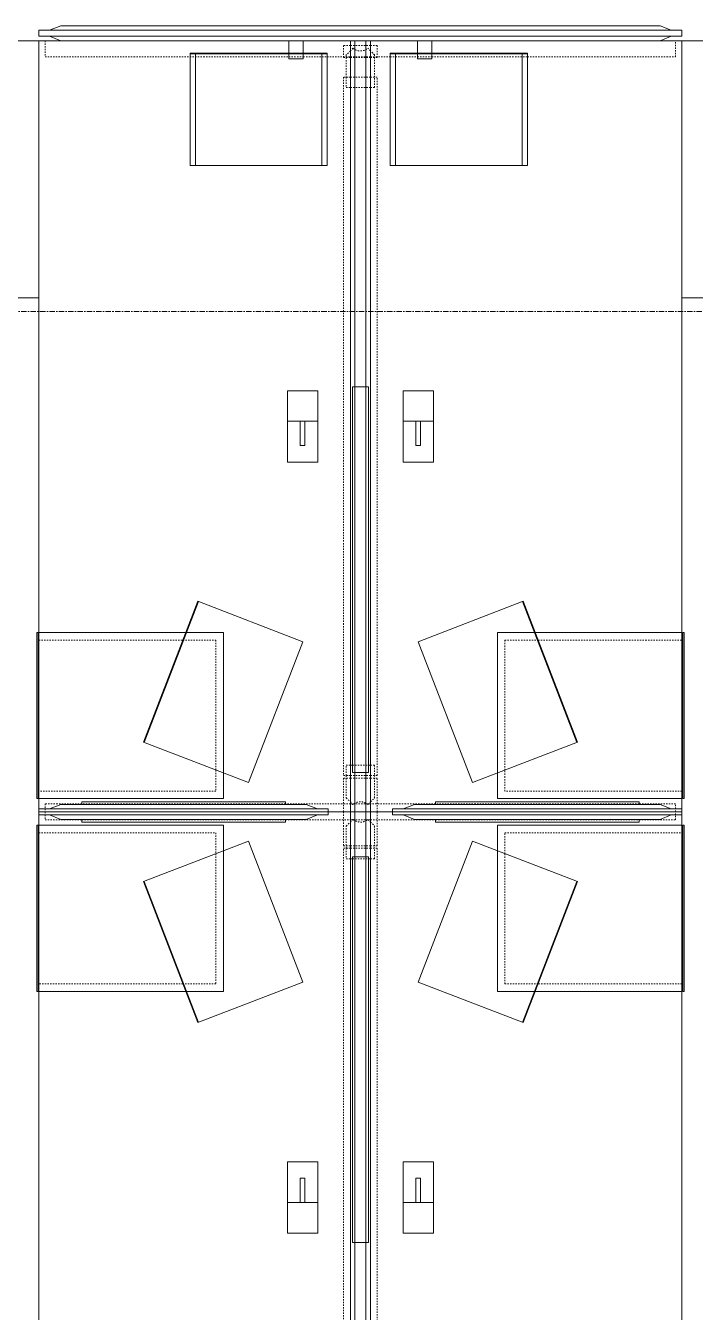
# Model space of a CAD drawing. Header units: inches. Extents: x 29752 to 31446, y 4278 to 5722.
# Drawn here: x 30674.4 to 30736.9, y 4490.7 to 4610.8 of the extents above; entities that cross this region are included whole.
import ezdxf

# ---------------------------------------------------------------- set-up
doc = ezdxf.new("R2010")
doc.units = ezdxf.units.IN
doc.header["$MEASUREMENT"] = 0
doc.linetypes.add('Dash', pattern=[0.25, 0.125, -0.125])
doc.linetypes.add('Grid Line 1_2_', pattern=[0.875, 0.5, -0.125, 0.125, -0.125])
for name, color, linetype, lineweight in [('I-FURN', 30, 'Continuous', 9), ('I-FURN-HDLN', 30, 'Dash', 9), ('S-GRID', 1, 'Continuous', 9)]:
    doc.layers.add(name, color=color, linetype=linetype, lineweight=lineweight)

# ---------------------------------------------------------------- blocks, each defined once
blk = doc.blocks.new('Desk_Structures-Teknion-JNDBB_Structural_Beam_Double_Sided-R2015 - Double Sided-V117-FIRST FLOOR POWER _ SIGNAL')
at = {"layer": 'I-FURN-HDLN'}
for p, q in [((-36.28, 29.41), (-36.75, 29.41)), ((-36.75, 29.41), (-36.75, 26)), ((-36, 29.41), (-36.28, 29.41)), ((-35.72, 29.41), (-36, 29.41)), ((-35.25, 29.41), (-35.72, 29.41)), ((-35.25, 26), (-35.25, 29.41)), ((36, 29.41), (34.5, 29.41)), ((34.5, 29.41), (34.5, 15.91)), ((36, 27.95), (36, 29.41)), ((36, 6.67), (36, 27.95)), ((-36.75, 26), (-36.75, 7)), ((-35.25, 7), (-35.25, 26)), ((34.5, 15.91), (34.5, 6.67)), ((-36.75, 7), (-36.75, 0.94)), ((-35.25, 0.94), (-35.25, 7)), ((34.5, 6.67), (34.5, 5.33)), ((36, 5.33), (36, 6.67)), ((34.5, 5.33), (34.5, 3.11)), ((36, 0.94), (36, 5.33)), ((34.5, 3.11), (34.5, 0.94)), ((-36, 1.57), (-39.15, 1.57)), ((-39.15, 1.57), (-39.15, 0.94)), ((-32.85, 1.57), (-36, 1.57)), ((-34.68, 1.32), (-35.06, 0.94)), ((-32.61, 1.32), (-34.68, 1.32)), ((-32.85, 0.94), (-32.85, 1.57)), ((32.61, 1.57), (-32.61, 1.57)), ((-32.61, 1.57), (-32.61, 0.94)), ((-32.61, 1.32), (-31.63, 1.32)), ((-32.61, 0.94), (-32.61, 1.32)), ((-31.63, 1.32), (-31.63, 0.94)), ((31.63, 1.32), (31.63, 0.94)), ((32.61, 1.32), (31.63, 1.32)), ((32.61, 0.94), (32.61, 1.57)), ((34.68, 1.32), (32.61, 1.32)), ((32.61, 1.32), (32.61, 0.94)), ((35.57, 1.57), (34.43, 1.57)), ((34.43, 1.57), (34.43, 0.94)), ((35.06, 0.94), (34.68, 1.32)), ((35.57, 0.94), (35.57, 1.57)), ((-39.15, 0.94), (-39.15, -0.94)), ((-36.75, 0.94), (-36.75, -0.94)), ((-35.06, 0.94), (-35.3, 0.7)), ((-35.25, -0.94), (-35.25, 0.94)), ((-32.85, -0.94), (-32.85, 0.94)), ((-32.61, -0.94), (-32.61, 0.94)), ((-32.61, 0.94), (-32.61, -0.94)), ((-31.63, 0.94), (-31.63, 0.75)), ((-31.63, 0.75), (-31.63, -0.75)), ((31.63, 0.94), (31.63, -0.94)), ((32.61, 0.94), (32.61, -0.94)), ((32.61, -0.94), (32.61, 0.94)), ((34.43, 0.94), (34.43, -0.94)), ((34.5, 0.94), (34.5, -0.94)), ((35.3, 0.7), (35.06, 0.94)), ((35.57, -0.94), (35.57, 0.94)), ((36, -0.94), (36, 0.94)), ((-39.15, -0.94), (-39.15, -1.57)), ((-36.75, -0.94), (-36.75, -7)), ((-35.3, -0.7), (-35.06, -0.94)), ((-35.25, -7), (-35.25, -0.94)), ((-35.06, -0.94), (-34.68, -1.32)), ((-32.85, -1.57), (-32.85, -0.94)), ((-32.61, -1.32), (-32.61, -0.94)), ((-32.61, -0.94), (-32.61, -1.57)), ((-31.63, -0.75), (-31.63, -0.94)), ((-31.63, -0.94), (-31.63, -1.32)), ((31.63, -0.94), (31.63, -1.32)), ((32.61, -0.94), (32.61, -1.32)), ((32.61, -1.57), (32.61, -0.94)), ((34.43, -0.94), (34.43, -1.57)), ((34.5, -0.94), (34.5, -2.78)), ((34.68, -1.32), (35.06, -0.94)), ((35.06, -0.94), (35.3, -0.7)), ((35.57, -1.57), (35.57, -0.94)), ((36, -5.33), (36, -0.94)), ((-39.15, -1.57), (-36, -1.57)), ((-36, -1.57), (-32.85, -1.57)), ((-34.68, -1.32), (-32.61, -1.32)), ((-31.63, -1.32), (-32.61, -1.32)), ((-32.61, -1.57), (32.61, -1.57)), ((31.63, -1.32), (32.61, -1.32)), ((32.61, -1.32), (34.68, -1.32)), ((34.43, -1.57), (35.57, -1.57)), ((34.5, -2.78), (34.5, -5.33)), ((34.5, -5.33), (34.5, -6.67)), ((36, -6.67), (36, -5.33)), ((-36.75, -7), (-36.75, -26)), ((-35.25, -26), (-35.25, -7)), ((34.5, -6.67), (34.5, -15.57)), ((36, -27.95), (36, -6.67)), ((34.5, -15.57), (34.5, -29.41)), ((-36.75, -26), (-36.75, -29.41)), ((-35.25, -29.41), (-35.25, -26)), ((36, -29.41), (36, -27.95)), ((-36.75, -29.41), (-36.28, -29.41)), ((-36.28, -29.41), (-36, -29.41)), ((-36, -29.41), (-35.72, -29.41)), ((-35.72, -29.41), (-35.25, -29.41)), ((34.5, -29.41), (36, -29.41))]:
    blk.add_line(p, q, dxfattribs=at)
for centre, start, end in [((-36.13, 0), 26.8046, 40.2069), ((-36.13, 0), 13.4023, 26.8046), ((-36.13, 0), 346.5977, 13.4023), ((36.13, 0), 166.5977, 180), ((36.13, 0), 180, 206.8046), ((36.13, 0), 153.1954, 166.5977), ((36.13, 0), 139.7931, 153.1954), ((-36.13, 0), 319.7931, 333.1954), ((-36.13, 0), 333.1954, 346.5977), ((36.13, 0), 206.8046, 220.2069)]:
    blk.add_arc(centre, 1.08, start, end, dxfattribs=at)
blk = doc.blocks.new('Desk_Structures-Teknion-JNDBB_Structural_Beam_Double_Sided-R2015 - Double Sided-V118-FIRST FLOOR POWER _ SIGNAL')
at = {"layer": 'I-FURN-HDLN'}
for p, q in [((35.25, 29.41), (35.72, 29.41)), ((35.25, 26), (35.25, 29.41)), ((35.72, 29.41), (36.28, 29.41)), ((36.28, 29.41), (36.75, 29.41)), ((36.75, 29.41), (36.75, 26)), ((35.25, 7), (35.25, 26)), ((36.75, 26), (36.75, 7)), ((35.25, 0.94), (35.25, 7)), ((36.75, 7), (36.75, 0.94)), ((-35.06, 0.94), (-34.68, 1.32)), ((-34.68, 1.32), (-32.61, 1.32)), ((-32.61, 1.57), (32.61, 1.57)), ((-32.61, 0.94), (-32.61, 1.57)), ((-31.63, 1.32), (-32.61, 1.32)), ((-32.61, 1.32), (-32.61, 0.94)), ((-31.63, 0.94), (-31.63, 1.32)), ((31.63, 1.32), (32.61, 1.32)), ((31.63, 0.94), (31.63, 1.32)), ((32.61, 1.57), (32.61, 0.94)), ((32.61, 0.94), (32.61, 1.32)), ((32.61, 1.32), (34.68, 1.32)), ((32.85, 1.57), (39.15, 1.57)), ((32.85, 0.94), (32.85, 1.57)), ((34.68, 1.32), (35.06, 0.94)), ((39.15, 1.57), (39.15, 0.94)), ((-35.3, 0.7), (-35.06, 0.94)), ((-32.61, 0.94), (-32.61, -0.94)), ((-32.61, -0.94), (-32.61, 0.94)), ((-31.63, 0.75), (-31.63, 0.94)), ((-31.63, -0.75), (-31.63, 0.75)), ((31.63, -0.94), (31.63, 0.94)), ((32.61, -0.94), (32.61, 0.94)), ((32.61, 0.94), (32.61, -0.94)), ((32.85, -0.94), (32.85, 0.94)), ((35.06, 0.94), (35.3, 0.7)), ((35.25, -0.94), (35.25, 0.94)), ((36.75, 0.94), (36.75, -0.94)), ((39.15, 0.94), (39.15, -0.94)), ((-35.06, -0.94), (-35.3, -0.7)), ((-34.68, -1.32), (-35.06, -0.94)), ((-32.61, -0.94), (-32.61, -1.32)), ((-32.61, -1.57), (-32.61, -0.94)), ((-31.63, -0.94), (-31.63, -0.75)), ((-31.63, -1.32), (-31.63, -0.94)), ((31.63, -1.32), (31.63, -0.94)), ((32.61, -1.32), (32.61, -0.94)), ((32.61, -0.94), (32.61, -1.57)), ((32.85, -1.57), (32.85, -0.94)), ((35.06, -0.94), (34.68, -1.32)), ((35.3, -0.7), (35.06, -0.94)), ((35.25, -7), (35.25, -0.94)), ((36.75, -0.94), (36.75, -7)), ((39.15, -0.94), (39.15, -1.57)), ((-32.61, -1.32), (-34.68, -1.32)), ((-32.61, -1.32), (-31.63, -1.32)), ((32.61, -1.57), (-32.61, -1.57)), ((32.61, -1.32), (31.63, -1.32)), ((34.68, -1.32), (32.61, -1.32)), ((39.15, -1.57), (32.85, -1.57)), ((35.25, -26), (35.25, -7)), ((36.75, -7), (36.75, -26)), ((35.25, -29.41), (35.25, -26)), ((36.75, -26), (36.75, -29.41)), ((35.72, -29.41), (35.25, -29.41)), ((36.28, -29.41), (35.72, -29.41)), ((36.75, -29.41), (36.28, -29.41))]:
    blk.add_line(p, q, dxfattribs=at)
for centre, start, end in [((-36.13, 0), 26.8046, 40.2069), ((-36.13, 0), 13.4023, 26.8046), ((-36.13, 0), 346.5977, 13.4023), ((36.13, 0), 166.5977, 193.4023), ((36.13, 0), 153.1954, 166.5977), ((36.13, 0), 139.7931, 153.1954), ((-36.13, 0), 319.7931, 333.1954), ((-36.13, 0), 333.1954, 346.5977), ((36.13, 0), 193.4023, 206.8046), ((36.13, 0), 206.8046, 220.2069)]:
    blk.add_arc(centre, 1.08, start, end, dxfattribs=at)
blk = doc.blocks.new('Worksurface-Mounted-Teknion-JNWSSN-Single_Sided_Rectangular-R2015 - 24_ Depth-6171617-FIRST FLOOR POWER _ SIGNAL')
at = {"layer": 'I-FURN'}
for p, q in [((21, 47.78), (-21, 47.78)), ((-21, 47.78), (-21, 23.78)), ((21, 23.78), (21, 47.78)), ((-21, 23.78), (21, 23.78))]:
    blk.add_line(p, q, dxfattribs=at)
at = {"layer": 'I-FURN-HDLN'}
for p, q in [((-19.5, 24.37), (-19.5, 47.78)), ((-18.8, 46.28), (-18.8, 47.78)), ((-16.04, 46.28), (-18.8, 46.28)), ((-16.04, 25.37), (-16.04, 46.28)), ((-21, 25.37), (-16.04, 25.37)), ((-21, 24.37), (-19.5, 24.37))]:
    blk.add_line(p, q, dxfattribs=at)
blk = doc.blocks.new('Worksurface-Mounted-Teknion-JNWSSN-Single_Sided_Rectangular-R2015 - 24_ Depth-6171618-FIRST FLOOR POWER _ SIGNAL')
at = {"layer": 'I-FURN'}
for p, q in [((-21, -23.78), (21, -23.78)), ((-21, -47.78), (-21, -23.78)), ((21, -23.78), (21, -47.78)), ((21, -47.78), (-21, -47.78))]:
    blk.add_line(p, q, dxfattribs=at)
at = {"layer": 'I-FURN-HDLN'}
for p, q in [((-21, -24.37), (-19.5, -24.37)), ((-19.5, -24.37), (-19.5, -47.78)), ((-21, -25.37), (-16.04, -25.37)), ((-16.04, -25.37), (-16.04, -46.28)), ((-16.04, -46.28), (-18.8, -46.28)), ((-18.8, -46.28), (-18.8, -47.78))]:
    blk.add_line(p, q, dxfattribs=at)
blk = doc.blocks.new('Desk-Teknion-JNWDSN-Double_Sided_Rectangular-R2015 - 60_ Depth-V114-FIRST FLOOR POWER _ SIGNAL')
at = {"layer": 'I-FURN'}
for p, q in [((-36, 30), (-36, 3)), ((-35.72, 30), (-36, 30)), ((36, 30), (-35.72, 30)), ((36, 27.95), (36, 30)), ((36, 6.67), (36, 27.95)), ((-3.33, 6.82), (0.48, 6.82)), ((-3.33, 3.97), (-3.33, 6.82)), ((3.33, 6.82), (0.48, 6.82)), ((0.48, 6.82), (0.48, 3.97)), ((3.33, 3.97), (3.33, 6.82)), ((36, 5.33), (36, 6.67)), ((-1.8, 5.61), (-1.8, 5.18)), ((0.48, 5.61), (-1.8, 5.61)), ((-1.8, 5.18), (0.48, 5.18)), ((36, 0.94), (36, 5.33)), ((0.48, 3.97), (-3.33, 3.97)), ((0.48, 3.97), (3.33, 3.97)), ((-36, 3), (-36, 0.94)), ((-36, 0.94), (-36, -0.94)), ((36, -0.94), (36, 0.94)), ((-36, -0.94), (-36, -3)), ((36, -5.33), (36, -0.94)), ((-36, -3), (-36, -30)), ((-3.33, -6.82), (-3.33, -3.97)), ((-3.33, -3.97), (0.48, -3.97)), ((0.48, -3.97), (3.33, -3.97)), ((0.48, -6.82), (0.48, -3.97)), ((3.33, -3.97), (3.33, -6.82)), ((-1.8, -5.18), (-1.8, -5.61)), ((0.48, -5.18), (-1.8, -5.18)), ((-1.8, -5.61), (0.48, -5.61)), ((36, -6.67), (36, -5.33)), ((0.48, -6.82), (-3.33, -6.82)), ((3.33, -6.82), (0.48, -6.82)), ((36, -27.95), (36, -6.67)), ((36, -30), (36, -27.95)), ((-36, -30), (-35.72, -30)), ((-35.72, -30), (36, -30))]:
    blk.add_line(p, q, dxfattribs=at)
blk = doc.blocks.new('Desk-Teknion-JNWDSN-Double_Sided_Rectangular-R2015 - 60_ Depth-6281707-FIRST FLOOR POWER _ SIGNAL')
at = {"layer": 'I-FURN'}
for p, q in [((-36, 30), (-35.72, 30)), ((-36, 3), (-36, 30)), ((-35.72, 30), (35.72, 30)), ((35.72, 30), (36, 30)), ((36, 30), (36, 3)), ((0.48, 6.82), (-3.33, 6.82)), ((-3.33, 6.82), (-3.33, 3.97)), ((3.33, 6.82), (0.48, 6.82)), ((0.48, 6.82), (0.48, 3.97)), ((3.33, 3.97), (3.33, 6.82)), ((-1.8, 5.61), (0.48, 5.61)), ((-1.8, 5.18), (-1.8, 5.61)), ((0.48, 5.18), (-1.8, 5.18)), ((-3.33, 3.97), (0.48, 3.97)), ((0.48, 3.97), (3.33, 3.97)), ((-36, 0.94), (-36, 3)), ((36, 3), (36, 0.94)), ((-36, -0.94), (-36, 0.94)), ((36, 0.94), (36, -0.94)), ((-36, -3), (-36, -0.94)), ((36, -0.94), (36, -3)), ((-36, -30), (-36, -3)), ((36, -3), (36, -30)), ((-3.33, -3.97), (-3.33, -6.82)), ((0.48, -3.97), (-3.33, -3.97)), ((0.48, -3.97), (3.33, -3.97)), ((0.48, -6.82), (0.48, -3.97)), ((3.33, -3.97), (3.33, -6.82)), ((-1.8, -5.18), (0.48, -5.18)), ((-1.8, -5.61), (-1.8, -5.18)), ((0.48, -5.61), (-1.8, -5.61)), ((-3.33, -6.82), (0.48, -6.82)), ((3.33, -6.82), (0.48, -6.82)), ((-35.72, -30), (-36, -30)), ((35.72, -30), (-35.72, -30)), ((36, -30), (35.72, -30))]:
    blk.add_line(p, q, dxfattribs=at)
blk = doc.blocks.new('Storage-Freestanding-Teknion-JNFMP-Mobile_Pedestal_with_Seat-R2015 - Metal-6308289-FIRST FLOOR POWER _ SIGNAL')
at = {"layer": 'I-FURN'}
for p, q in [((5.37, 8.55), (-7.75, 8.55)), ((-7.75, 8.55), (-7.75, 5.02)), ((7.75, 8.55), (5.37, 8.55)), ((7.75, -8.67), (7.75, 8.55)), ((-7.75, 5.02), (-7.75, -8.67)), ((-7.75, -8.67), (7.75, -8.67)), ((7.75, -8.75), (-7.75, -8.75)), ((-7.75, -8.75), (-7.75, -8.87)), ((-7.75, -8.87), (7.75, -8.87)), ((7.75, -8.87), (7.75, -8.75))]:
    blk.add_line(p, q, dxfattribs=at)
at = {"layer": 'I-FURN-HDLN'}
for p, q in [((-7.05, 4.75), (-7.05, 7.85)), ((-7.05, 7.85), (5.1, 7.85)), ((5.1, 7.85), (7.05, 7.85)), ((7.05, 7.85), (7.05, -8.67)), ((-7.05, -8.67), (-7.05, 4.75))]:
    blk.add_line(p, q, dxfattribs=at)
blk = doc.blocks.new('Storage-Freestanding-Teknion-JNFMP-Mobile_Pedestal_with_Seat-R2015 - Metal-V53-FIRST FLOOR POWER _ SIGNAL')
at = {"layer": 'I-FURN'}
for p, q in [((5.37, 8.55), (-7.75, 8.55)), ((-7.75, 8.55), (-7.75, 5.02)), ((7.75, 8.55), (5.37, 8.55)), ((7.75, -8.67), (7.75, 8.55)), ((-7.75, 5.02), (-7.75, -8.67)), ((-7.75, -8.67), (7.75, -8.67)), ((7.75, -8.75), (-7.75, -8.75)), ((-7.75, -8.75), (-7.75, -8.87)), ((-7.75, -8.87), (7.75, -8.87)), ((7.75, -8.87), (7.75, -8.75))]:
    blk.add_line(p, q, dxfattribs=at)
at = {"layer": 'I-FURN-HDLN'}
for p, q in [((-7.05, 4.75), (-7.05, 7.85)), ((-7.05, 7.85), (5.1, 7.85)), ((5.1, 7.85), (7.05, 7.85)), ((7.05, 7.85), (7.05, -8.67)), ((-7.05, -8.67), (-7.05, 4.75))]:
    blk.add_line(p, q, dxfattribs=at)
blk = doc.blocks.new('Screen-Leg_Mounted-Teknion-JNSEEL-Felt_Elevated-R2015 - Double-Sided Leg Overlay-6171622-FIRST FLOOR POWER _ SIGNAL')
at = {"layer": 'I-FURN'}
for p, q in [((-6.67, 2.4), (-5.33, 2.4)), ((-6.67, 0.7), (-6.67, 2.4)), ((-5.33, 2.4), (-5.33, 0.7)), ((5.33, 2.4), (6.67, 2.4)), ((5.33, 0.7), (5.33, 2.4)), ((6.67, 2.4), (6.67, 0.7)), ((-30, -0.28), (-30, 0.28)), ((-30, 0.28), (30, 0.28)), ((-29, 0.28), (-27.95, 0.7)), ((29, 0.28), (-29, 0.28)), ((-27.95, 0.7), (-0.94, 0.7)), ((-5.33, 0.7), (-6.67, 0.7)), ((-0.94, 0.7), (0.94, 0.7)), ((0.94, 0.7), (27.95, 0.7)), ((6.67, 0.7), (5.33, 0.7)), ((27.95, 0.7), (29, 0.28)), ((30, 0.28), (30, -0.28)), ((30, -0.28), (-30, -0.28)), ((-29, -0.28), (29, -0.28)), ((-27.95, -0.7), (-29, -0.28)), ((27.95, -0.7), (-27.95, -0.7)), ((29, -0.28), (27.95, -0.7))]:
    blk.add_line(p, q, dxfattribs=at)
blk = doc.blocks.new('Screen-Desk_Mounted-Teknion-JNSASW-Solid_Add-On-R2015 - Standard Width-6308290-FIRST FLOOR POWER _ SIGNAL')
at = {"layer": 'I-FURN'}
for p, q in [((36, 0.94), (-36, 0.94)), ((-36, 0.94), (-36, -0.94)), ((-36, 0.51), (36, 0.51)), ((31.81, 0.75), (-4.19, 0.75)), ((-4.19, 0.75), (-4.19, -0.75)), ((31.81, -0.75), (31.81, 0.75)), ((36, -0.94), (36, 0.94)), ((-36, -0.51), (36, -0.51)), ((-36, -0.94), (36, -0.94)), ((-4.19, -0.75), (31.81, -0.75))]:
    blk.add_line(p, q, dxfattribs=at)
blk = doc.blocks.new('Screen-Desk_Mounted-Teknion-JNSASW-Solid_Add-On-R2015 - Standard Width-6308291-FIRST FLOOR POWER _ SIGNAL')
at = {"layer": 'I-FURN'}
for p, q in [((-36, 0.94), (36, 0.94)), ((-36, -0.94), (-36, 0.94)), ((-36, 0.51), (36, 0.51)), ((-3.68, -0.75), (-3.68, 0.75)), ((-3.68, 0.75), (32.32, 0.75)), ((32.32, 0.75), (32.32, -0.75)), ((36, 0.94), (36, -0.94)), ((-36, -0.51), (36, -0.51)), ((36, -0.94), (-36, -0.94)), ((32.32, -0.75), (-3.68, -0.75))]:
    blk.add_line(p, q, dxfattribs=at)
blk = doc.blocks.new('Accessories-Teknion-JNAMT-Tray_Module-R2015 - Letter-V68-FIRST FLOOR POWER _ SIGNAL')
at = {"layer": 'I-FURN'}
for p, q in [((-3.84, 5.25), (-6.4, 5.25)), ((-6.4, 5.25), (-6.4, -5.25)), ((-6.34, 5.25), (-6.34, 5.19)), ((-6.34, 5.19), (-3.84, 5.19)), ((-5.9, -5.25), (-5.9, 5.25)), ((-2.51, 5.25), (-3.84, 5.25)), ((-3.84, 5.19), (-2.51, 5.19)), ((6.4, 5.25), (-2.51, 5.25)), ((-2.51, 5.19), (6.34, 5.19)), ((5.9, 5.25), (5.9, -5.25)), ((6.34, 5.25), (6.34, 5.19)), ((6.4, -5.25), (6.4, 5.25)), ((-6.4, -5.25), (6.4, -5.25))]:
    blk.add_line(p, q, dxfattribs=at)
blk = doc.blocks.new('Accessories-Teknion-JNAMT-Tray_Module-R2015 - Letter-V69-FIRST FLOOR POWER _ SIGNAL')
at = {"layer": 'I-FURN'}
for p, q in [((-3.84, 5.25), (-6.4, 5.25)), ((-6.4, 5.25), (-6.4, -5.25)), ((-6.34, 5.25), (-6.34, 5.19)), ((-6.34, 5.19), (-3.84, 5.19)), ((-5.9, -5.25), (-5.9, 5.25)), ((-2.51, 5.25), (-3.84, 5.25)), ((-3.84, 5.19), (-2.51, 5.19)), ((6.4, 5.25), (-2.51, 5.25)), ((-2.51, 5.19), (6.34, 5.19)), ((5.9, 5.25), (5.9, -5.25)), ((6.34, 5.25), (6.34, 5.19)), ((6.4, -5.25), (6.4, 5.25)), ((-6.4, -5.25), (6.4, -5.25))]:
    blk.add_line(p, q, dxfattribs=at)
blk = doc.blocks.new('Accessories-Teknion-JNAMT-Tray_Module-R2015 - Letter-V70-FIRST FLOOR POWER _ SIGNAL')
at = {"layer": 'I-FURN'}
for p, q in [((2.84, 5.25), (-6.4, 5.25)), ((-6.4, 5.25), (-6.4, -5.25)), ((-6.34, 5.25), (-6.34, 5.19)), ((-6.34, 5.19), (2.84, 5.19)), ((-5.9, -5.25), (-5.9, 5.25)), ((4.18, 5.25), (2.84, 5.25)), ((2.84, 5.19), (4.18, 5.19)), ((6.4, 5.25), (4.18, 5.25)), ((4.18, 5.19), (6.34, 5.19)), ((5.9, 5.25), (5.9, -5.25)), ((6.34, 5.25), (6.34, 5.19)), ((6.4, -5.25), (6.4, 5.25)), ((-6.4, -5.25), (6.4, -5.25))]:
    blk.add_line(p, q, dxfattribs=at)
blk = doc.blocks.new('Accessories-Teknion-JNAMT-Tray_Module-R2015 - Letter-V71-FIRST FLOOR POWER _ SIGNAL')
at = {"layer": 'I-FURN'}
for p, q in [((2.84, 5.25), (-6.4, 5.25)), ((-6.4, 5.25), (-6.4, -5.25)), ((-6.34, 5.25), (-6.34, 5.19)), ((-6.34, 5.19), (2.84, 5.19)), ((-5.9, -5.25), (-5.9, 5.25)), ((4.18, 5.25), (2.84, 5.25)), ((2.84, 5.19), (4.18, 5.19)), ((6.4, 5.25), (4.18, 5.25)), ((4.18, 5.19), (6.34, 5.19)), ((5.9, 5.25), (5.9, -5.25)), ((6.34, 5.25), (6.34, 5.19)), ((6.4, -5.25), (6.4, 5.25)), ((-6.4, -5.25), (6.4, -5.25))]:
    blk.add_line(p, q, dxfattribs=at)
blk = doc.blocks.new('Accessories-Teknion-JNAMD-Drawer_Module-R2015 - Letter Size-6171627-FIRST FLOOR POWER _ SIGNAL')
at = {"layer": 'I-FURN'}
for p, q in [((7.05, 5.22), (-7.05, 5.22)), ((-7.05, 5.22), (-7.05, -5.28)), ((7.05, -5.28), (7.05, 5.22)), ((-7.05, -5.22), (7.05, -5.22)), ((-7.05, -5.28), (7.05, -5.28))]:
    blk.add_line(p, q, dxfattribs=at)
blk = doc.blocks.new('Accessories-Teknion-JNAMD-Drawer_Module-R2015 - Letter Size-6171628-FIRST FLOOR POWER _ SIGNAL')
at = {"layer": 'I-FURN'}
for p, q in [((-7.05, -5.22), (-7.05, 5.28)), ((-7.05, 5.28), (7.05, 5.28)), ((-7.05, 5.22), (7.05, 5.22)), ((7.05, 5.28), (7.05, -5.22)), ((7.05, -5.22), (-7.05, -5.22))]:
    blk.add_line(p, q, dxfattribs=at)
blk = doc.blocks.new('Storage-Freestanding-Teknion-JNFMP-Mobile_Pedestal_with_Seat-R2015 - Metal-V63-FIRST FLOOR POWER _ SIGNAL')
at = {"layer": 'I-FURN'}
for p, q in [((-5.37, 8.55), (-7.75, 8.55)), ((-7.75, 8.55), (-7.75, -8.67)), ((7.75, 8.55), (-5.37, 8.55)), ((7.75, 5.02), (7.75, 8.55)), ((7.75, -8.67), (7.75, 5.02)), ((-7.75, -8.67), (7.75, -8.67)), ((7.75, -8.75), (-7.75, -8.75)), ((-7.75, -8.75), (-7.75, -8.87)), ((-7.75, -8.87), (7.75, -8.87)), ((7.75, -8.87), (7.75, -8.75))]:
    blk.add_line(p, q, dxfattribs=at)
at = {"layer": 'I-FURN-HDLN'}
for p, q in [((-7.05, -8.67), (-7.05, 7.85)), ((-7.05, 7.85), (-5.1, 7.85)), ((-5.1, 7.85), (7.05, 7.85)), ((7.05, 7.85), (7.05, 4.75)), ((7.05, 4.75), (7.05, -8.67))]:
    blk.add_line(p, q, dxfattribs=at)
blk = doc.blocks.new('Storage-Freestanding-Teknion-JNFMP-Mobile_Pedestal_with_Seat-R2015 - Metal-V64-FIRST FLOOR POWER _ SIGNAL')
at = {"layer": 'I-FURN'}
for p, q in [((-5.37, 8.55), (-7.75, 8.55)), ((-7.75, 8.55), (-7.75, -8.67)), ((7.75, 8.55), (-5.37, 8.55)), ((7.75, 5.02), (7.75, 8.55)), ((7.75, -8.67), (7.75, 5.02)), ((-7.75, -8.67), (7.75, -8.67)), ((7.75, -8.75), (-7.75, -8.75)), ((-7.75, -8.75), (-7.75, -8.87)), ((-7.75, -8.87), (7.75, -8.87)), ((7.75, -8.87), (7.75, -8.75))]:
    blk.add_line(p, q, dxfattribs=at)
at = {"layer": 'I-FURN-HDLN'}
for p, q in [((-7.05, -8.67), (-7.05, 7.85)), ((-7.05, 7.85), (-5.1, 7.85)), ((-5.1, 7.85), (7.05, 7.85)), ((7.05, 7.85), (7.05, 4.75)), ((7.05, 4.75), (7.05, -8.67))]:
    blk.add_line(p, q, dxfattribs=at)
blk = doc.blocks.new('Screen-Desk_Mounted-Teknion-JNSAEW-Felt_Elevated-R2015 - Standard Width-6171625-FIRST FLOOR POWER _ SIGNAL')
at = {"layer": 'I-FURN'}
for p, q in [((13.5, 0.28), (-13.5, 0.28)), ((-13.5, 0.28), (-13.5, -0.28)), ((-11.45, 0.7), (-12.5, 0.28)), ((-12.5, 0.28), (12.5, 0.28)), ((11.45, 0.7), (-11.45, 0.7)), ((9.5, 0.94), (-9.5, 0.94)), ((-9.5, 0.94), (-9.5, 0.7)), ((-9.5, 0.7), (9.5, 0.7)), ((9.5, 0.7), (9.5, 0.94)), ((12.5, 0.28), (11.45, 0.7)), ((13.5, -0.28), (13.5, 0.28)), ((-13.5, -0.28), (13.5, -0.28)), ((12.5, -0.28), (-12.5, -0.28)), ((-12.5, -0.28), (-11.45, -0.7)), ((-11.45, -0.7), (11.45, -0.7)), ((9.5, -0.7), (-9.5, -0.7)), ((-9.5, -0.7), (-9.5, -0.94)), ((-9.5, -0.94), (9.5, -0.94)), ((9.5, -0.94), (9.5, -0.7)), ((11.45, -0.7), (12.5, -0.28))]:
    blk.add_line(p, q, dxfattribs=at)
blk = doc.blocks.new('Screen-Desk_Mounted-Teknion-JNSAEW-Felt_Elevated-R2015 - Standard Width-V65-FIRST FLOOR POWER _ SIGNAL')
at = {"layer": 'I-FURN'}
for p, q in [((-13.5, -0.28), (-13.5, 0.28)), ((-13.5, 0.28), (13.5, 0.28)), ((-12.5, 0.28), (-11.45, 0.7)), ((12.5, 0.28), (-12.5, 0.28)), ((-11.45, 0.7), (11.45, 0.7)), ((-9.5, 0.94), (9.5, 0.94)), ((-9.5, 0.7), (-9.5, 0.94)), ((9.5, 0.7), (-9.5, 0.7)), ((9.5, 0.94), (9.5, 0.7)), ((11.45, 0.7), (12.5, 0.28)), ((13.5, 0.28), (13.5, -0.28)), ((13.5, -0.28), (-13.5, -0.28)), ((-12.5, -0.28), (12.5, -0.28)), ((-11.45, -0.7), (-12.5, -0.28)), ((11.45, -0.7), (-11.45, -0.7)), ((-9.5, -0.7), (9.5, -0.7)), ((-9.5, -0.94), (-9.5, -0.7)), ((9.5, -0.94), (-9.5, -0.94)), ((9.5, -0.7), (9.5, -0.94)), ((12.5, -0.28), (11.45, -0.7))]:
    blk.add_line(p, q, dxfattribs=at)

msp = doc.modelspace()

# ---------------------------------------------------------------- linework, layer by layer
at = {"layer": 'S-GRID', "linetype": 'Grid Line 1_2_'}
msp.add_line((31446.27, 4584.08), (29775.66, 4584.08), dxfattribs=at)

# ---------------------------------------------------------------- block references
at = {"layer": 'I-FURN'}
for name, p, rotation in [('Screen-Leg_Mounted-Teknion-JNSEEL-Felt_Elevated-R2015 - Double-Sided Leg Overlay-6171622-FIRST FLOOR POWER _ SIGNAL', (30705.67, 4610.07), 180), ('Desk-Teknion-JNWDSN-Double_Sided_Rectangular-R2015 - 60_ Depth-V114-FIRST FLOOR POWER _ SIGNAL', (30705.67, 4573.37), 89.99999999999991), ('Desk_Structures-Teknion-JNDBB_Structural_Beam_Double_Sided-R2015 - Double Sided-V117-FIRST FLOOR POWER _ SIGNAL', (30705.67, 4573.37), 89.99999999999991), ('Screen-Desk_Mounted-Teknion-JNSASW-Solid_Add-On-R2015 - Standard Width-6308291-FIRST FLOOR POWER _ SIGNAL', (30705.67, 4573.37), 270.0000000000001), ('Worksurface-Mounted-Teknion-JNWSSN-Single_Sided_Rectangular-R2015 - 24_ Depth-6171618-FIRST FLOOR POWER _ SIGNAL', (30756.67, 4561.59), 180), ('Accessories-Teknion-JNAMD-Drawer_Module-R2015 - Letter Size-6171628-FIRST FLOOR POWER _ SIGNAL', (30692.89, 4548.56), 68.94677041667457), ('Accessories-Teknion-JNAMD-Drawer_Module-R2015 - Letter Size-6171627-FIRST FLOOR POWER _ SIGNAL', (30718.46, 4548.56), 111.0532295833318), ('Storage-Freestanding-Teknion-JNFMP-Mobile_Pedestal_with_Seat-R2015 - Metal-6308289-FIRST FLOOR POWER _ SIGNAL', (30684.34, 4546.37), 269.9999999999997), ('Storage-Freestanding-Teknion-JNFMP-Mobile_Pedestal_with_Seat-R2015 - Metal-V64-FIRST FLOOR POWER _ SIGNAL', (30727, 4546.37), 89.99999999999937), ('Screen-Desk_Mounted-Teknion-JNSAEW-Felt_Elevated-R2015 - Standard Width-V65-FIRST FLOOR POWER _ SIGNAL', (30722.17, 4537.37), 180), ('Desk-Teknion-JNWDSN-Double_Sided_Rectangular-R2015 - 60_ Depth-6281707-FIRST FLOOR POWER _ SIGNAL', (30705.67, 4501.37), 269.9999999999997), ('Screen-Desk_Mounted-Teknion-JNSASW-Solid_Add-On-R2015 - Standard Width-6308290-FIRST FLOOR POWER _ SIGNAL', (30705.67, 4501.37), 89.99999999999955), ('Storage-Freestanding-Teknion-JNFMP-Mobile_Pedestal_with_Seat-R2015 - Metal-V63-FIRST FLOOR POWER _ SIGNAL', (30684.34, 4528.37), 269.9999999999997), ('Desk_Structures-Teknion-JNDBB_Structural_Beam_Double_Sided-R2015 - Double Sided-V118-FIRST FLOOR POWER _ SIGNAL', (30705.67, 4501.37), 269.9999999999997), ('Storage-Freestanding-Teknion-JNFMP-Mobile_Pedestal_with_Seat-R2015 - Metal-V53-FIRST FLOOR POWER _ SIGNAL', (30727, 4528.37), 90.00000000000011), ('Accessories-Teknion-JNAMD-Drawer_Module-R2015 - Letter Size-6171627-FIRST FLOOR POWER _ SIGNAL', (30692.89, 4526.18), 291.0532295833249), ('Accessories-Teknion-JNAMD-Drawer_Module-R2015 - Letter Size-6171628-FIRST FLOOR POWER _ SIGNAL', (30718.46, 4526.18), 248.9467704166677)]:
    msp.add_blockref(name, p, dxfattribs=dict(at, rotation=rotation))
for name, p in [('Worksurface-Mounted-Teknion-JNWSSN-Single_Sided_Rectangular-R2015 - 24_ Depth-6171617-FIRST FLOOR POWER _ SIGNAL', (30654.67, 4561.59)), ('Accessories-Teknion-JNAMT-Tray_Module-R2015 - Letter-V70-FIRST FLOOR POWER _ SIGNAL', (30696.17, 4602.97)), ('Accessories-Teknion-JNAMT-Tray_Module-R2015 - Letter-V71-FIRST FLOOR POWER _ SIGNAL', (30696.17, 4602.97)), ('Accessories-Teknion-JNAMT-Tray_Module-R2015 - Letter-V68-FIRST FLOOR POWER _ SIGNAL', (30714.85, 4602.97)), ('Accessories-Teknion-JNAMT-Tray_Module-R2015 - Letter-V69-FIRST FLOOR POWER _ SIGNAL', (30714.85, 4602.97)), ('Screen-Desk_Mounted-Teknion-JNSAEW-Felt_Elevated-R2015 - Standard Width-6171625-FIRST FLOOR POWER _ SIGNAL', (30689.17, 4537.37))]:
    msp.add_blockref(name, p, dxfattribs=at)

doc.saveas('drawing.dxf')
